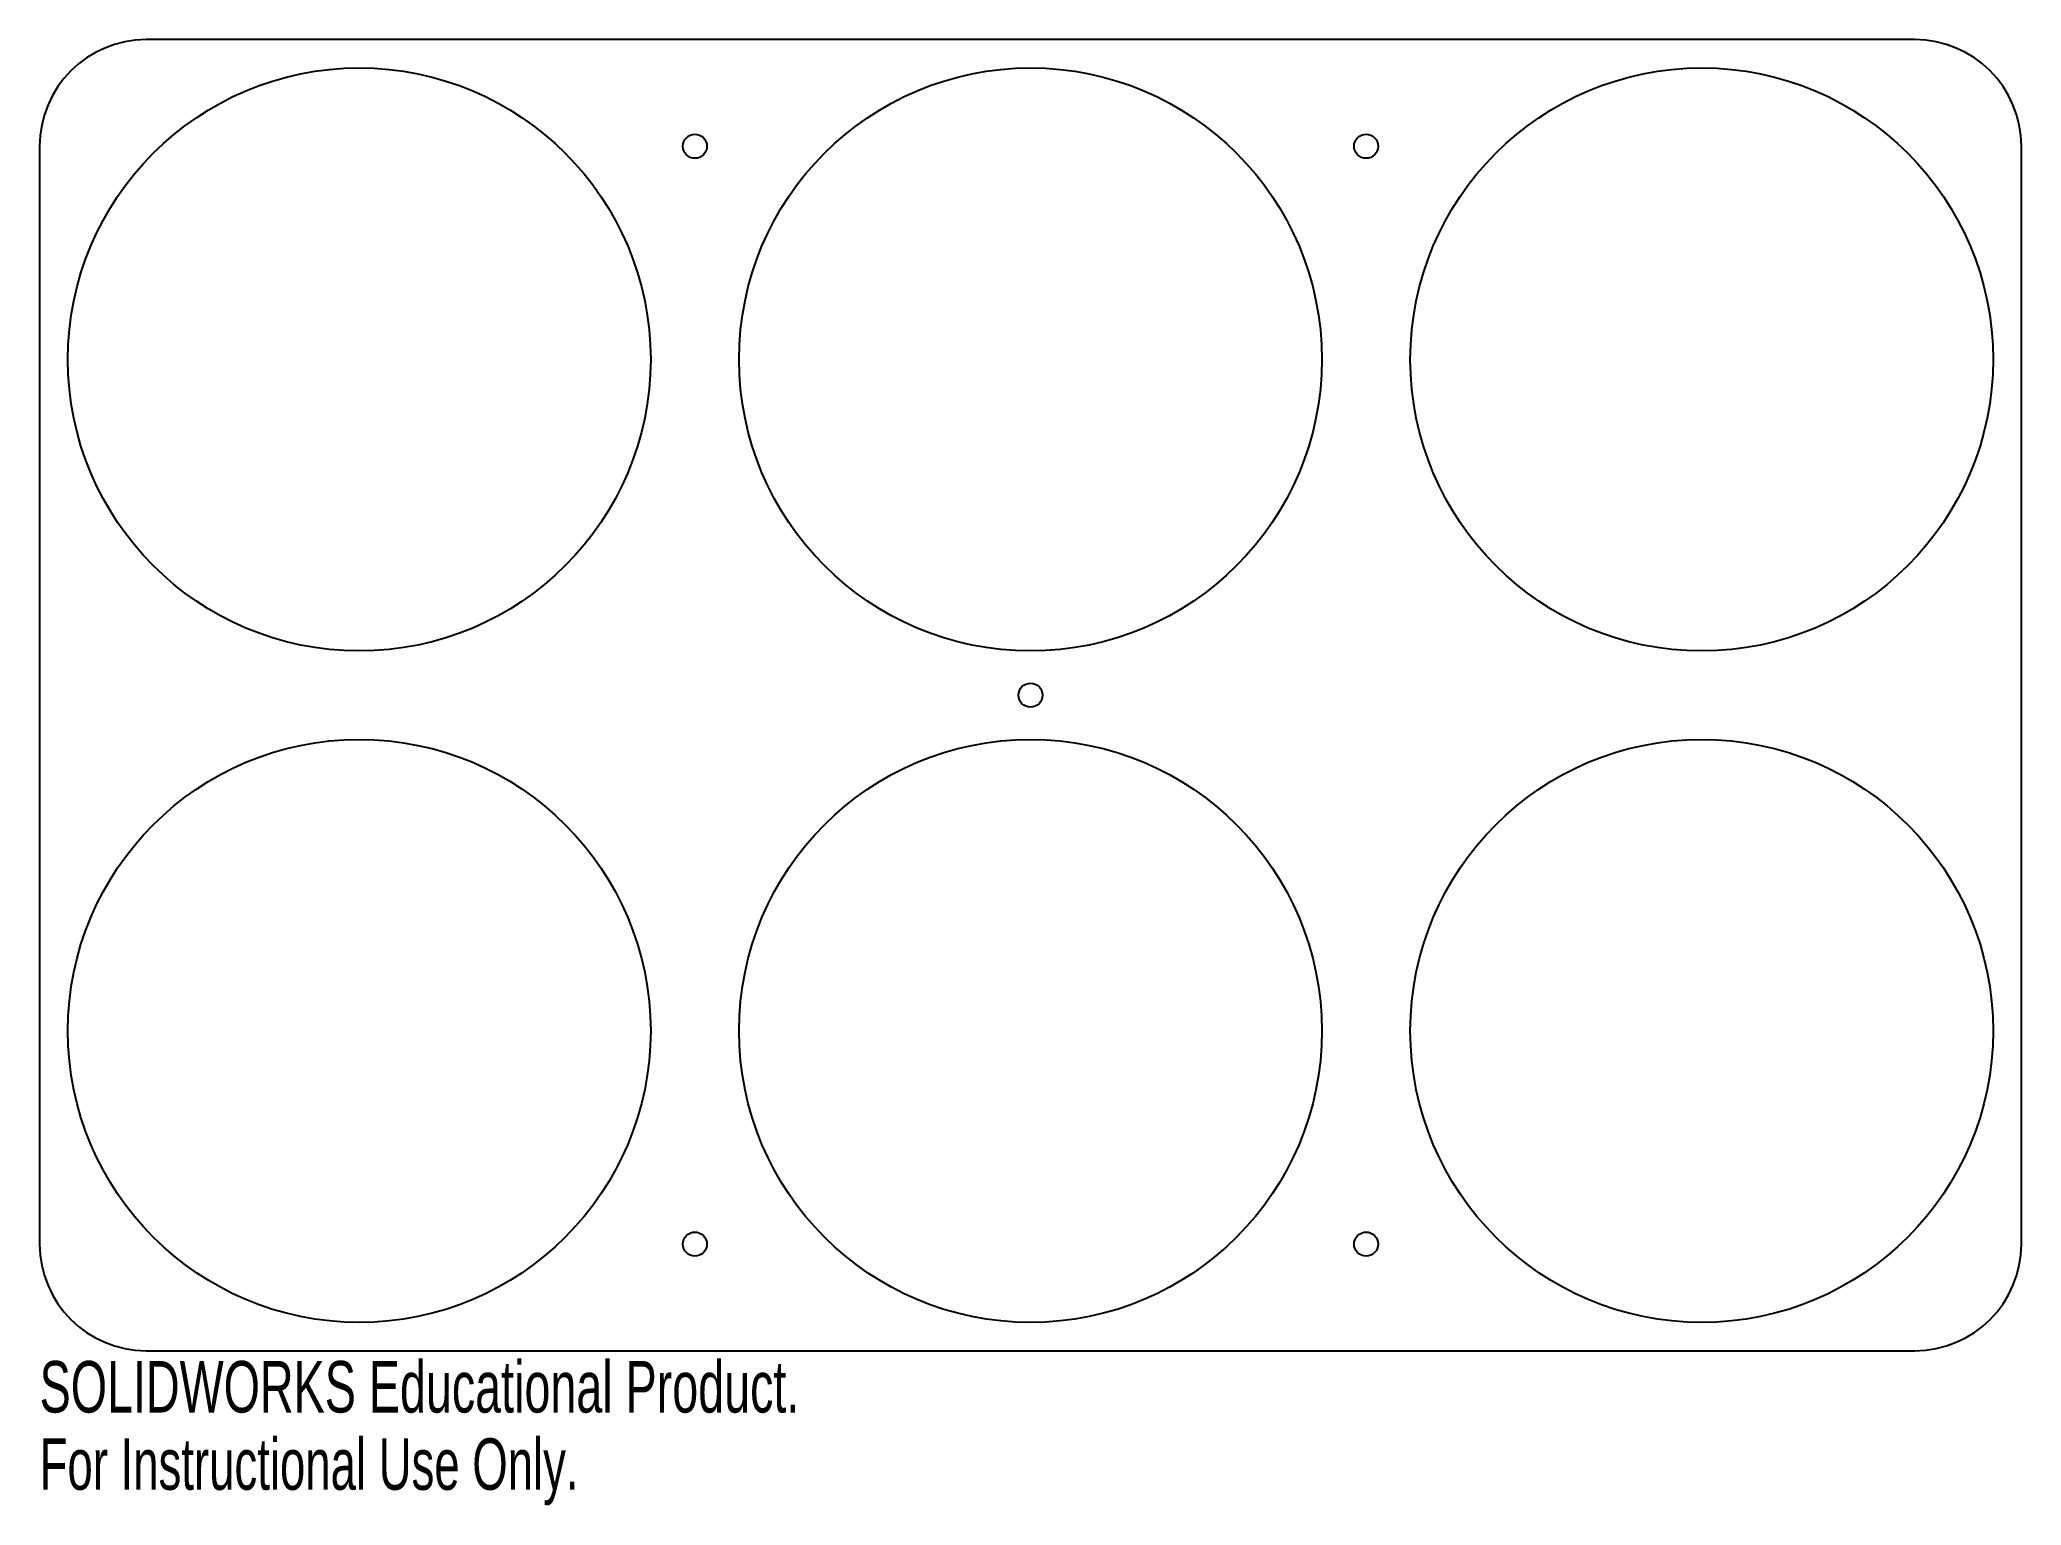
# Model space of a CAD drawing. Extents: x -93 to 93, y -76 to 62.
import ezdxf
from ezdxf.enums import TextEntityAlignment as Align

# ---------------------------------------------------------------- set-up
doc = ezdxf.new("R2010")
doc.units = 0
doc.layers.get('0').update_dxf_attribs({"linetype": 'CONTINUOUS'})

msp = doc.modelspace()

# ---------------------------------------------------------------- linework, layer by layer
at = {"color": 7, "linetype": 'CONTINUOUS'}
for p, q in [((83, 61.5), (-83, 61.5)), ((-93, 51.5), (-93, -51.5)), ((93, -51.5), (93, 51.5)), ((-83, -61.5), (83, -61.5))]:
    msp.add_line(p, q, dxfattribs=at)
for centre, radius in [((-63, 31.5), 27.35), ((0, 31.5), 27.35), ((63, 31.5), 27.35), ((-31.5, 51.5), 1.1303), ((31.5, 51.5), 1.1303), ((0, 0), 1.1303), ((-63, -31.5), 27.35), ((0, -31.5), 27.35), ((63, -31.5), 27.35), ((-31.5, -51.5), 1.1303), ((31.5, -51.5), 1.1303)]:
    msp.add_circle(centre, radius, dxfattribs=at)
for centre, start, end in [((-83, 51.5), 90, 180), ((83, 51.5), 0, 90), ((-83, -51.5), 180, 270), ((83, -51.5), 270, 0)]:
    msp.add_arc(centre, 10, start, end, dxfattribs=at)

# ---------------------------------------------------------------- texts
for s, width, p in [('SOLIDWORKS Educational Product.', 0.677419, (-93, -68.75043)), ('For Instructional Use Only.', 0.661111, (-93, -76.00086))]:
    msp.add_text(s, height=4.83362, dxfattribs=dict(at, width=width)).set_placement(p, align=Align.BOTTOM_LEFT)

doc.saveas('drawing.dxf')
